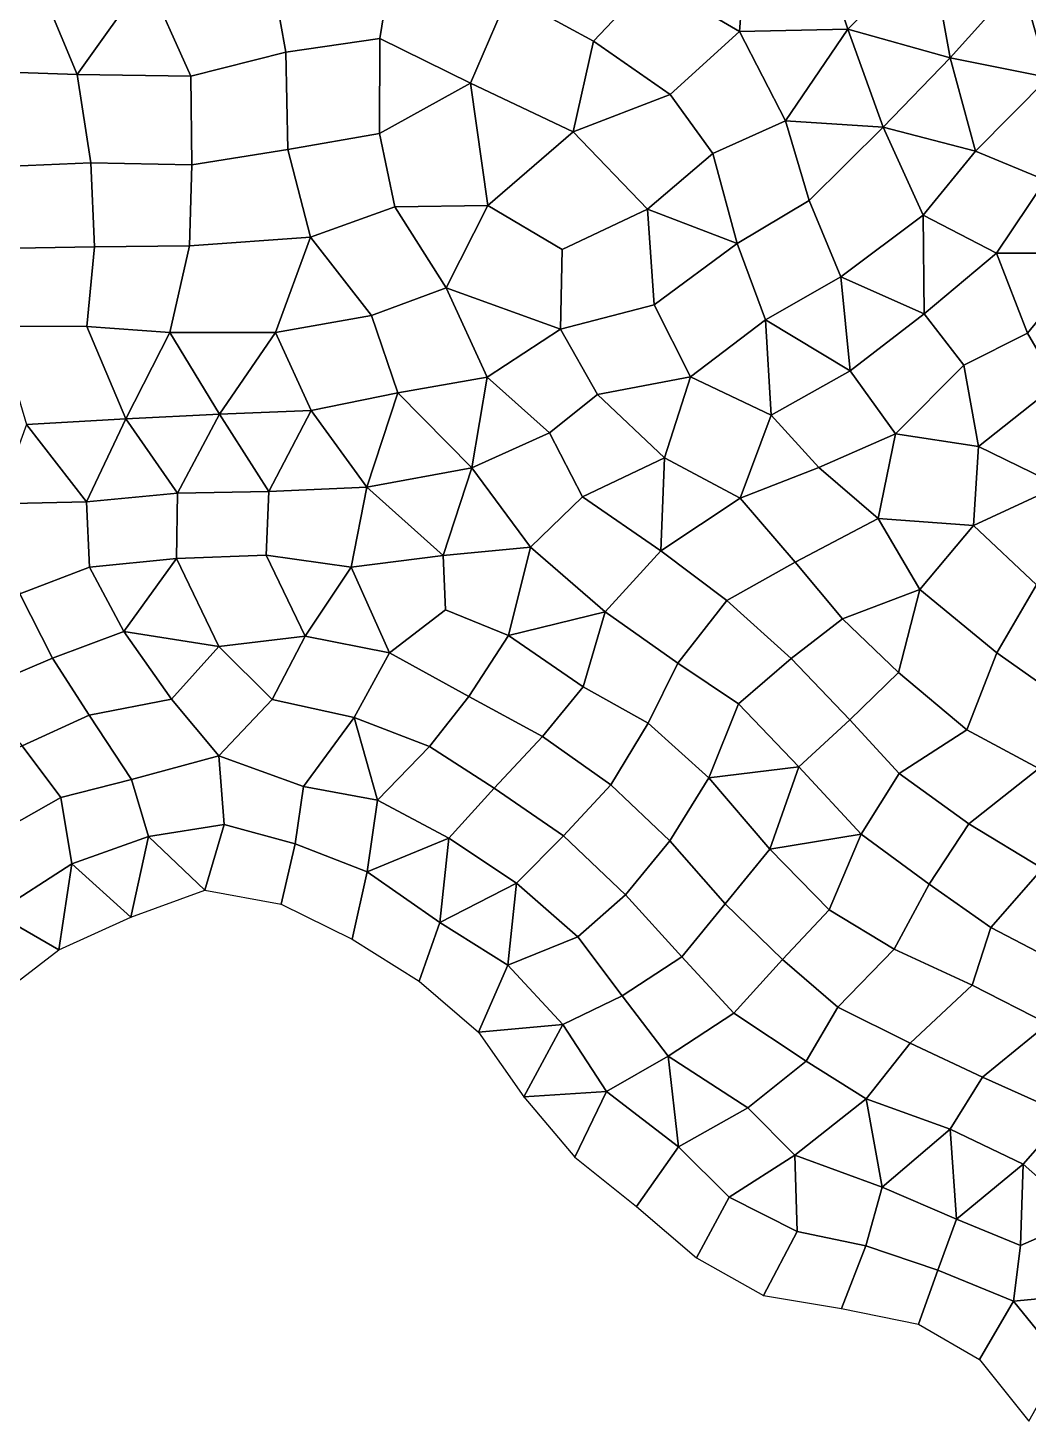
# Model space of a CAD drawing. Extents: x 727294 to 731543, y 8575035 to 8579824.
# Drawn here: x 730345.2 to 730598.2, y 8577121.4 to 8577473.7 of the extents above; entities that cross this region are included whole.
import ezdxf

# ---------------------------------------------------------------- set-up
doc = ezdxf.new("R2010")
doc.units = 0
for name, color, linetype in [('MESH_BOUND', 25, 'CONTINUOUS'), ('MESH_ELEMS', 250, 'CONTINUOUS'), ('MESH_NODES', 18, 'CONTINUOUS')]:
    doc.layers.add(name, color=color, linetype=linetype)

msp = doc.modelspace()

# ---------------------------------------------------------------- linework, layer by layer
at = {"layer": 'MESH_BOUND', "color": 25}
for points in [[(730371.19, 8577248.86, 38.16), (730389.9, 8577255.7, 38.1)], [(730389.9, 8577255.7, 38.1), (730409.28, 8577252.13, 38.16)], [(730409.28, 8577252.13, 38.16), (730427.23, 8577243.32, 38.14)], [(730352.99, 8577240.57, 38.06), (730371.19, 8577248.86, 38.16)], [(730427.23, 8577243.32, 38.14), (730444.15, 8577232.67, 37.95)], [(730337.47, 8577228.72, 38.17), (730352.99, 8577240.57, 38.06)], [(730444.15, 8577232.67, 37.95), (730459.18, 8577219.78, 38.17)], [(730459.18, 8577219.78, 38.17), (730470.62, 8577203.38, 38.17)], [(730470.62, 8577203.38, 38.17), (730483.5, 8577188.14, 38.17)], [(730483.5, 8577188.14, 38.17), (730499.14, 8577175.71, 38.17)], [(730499.14, 8577175.71, 38.17), (730514.31, 8577162.69, 38.17)], [(730514.31, 8577162.69, 38.17), (730531.24, 8577153.18, 38.17)], [(730531.24, 8577153.18, 38.17), (730550.97, 8577149.85, 38.17)], [(730550.97, 8577149.85, 38.17), (730570.41, 8577145.92, 38.17)], [(730570.41, 8577145.92, 38.17), (730585.81, 8577136.99, 38.17)], [(730585.81, 8577136.99, 38.17), (730598.34, 8577121.41, 38.17)]]:
    msp.add_polyline3d(points, dxfattribs=at)
at = {"layer": 'MESH_ELEMS', "color": 179}
for points in [[(730489.57, 8577501.02, 31.68), (730466.71, 8577482.09, 31.75), (730488.22, 8577470.33, 31.91), (730502.88, 8577485.86, 31.99)], [(730502.88, 8577485.86, 31.99), (730525.18, 8577472.78, 32.06), (730527.25, 8577500.7, 31.4), (730502.88, 8577485.86, 31.99)], [(730525.18, 8577472.78, 32.06), (730552.58, 8577473.42, 32.07), (730546.38, 8577492.24, 32), (730527.25, 8577500.7, 31.4)], [(730406.14, 8577491.46, 31.47), (730410.39, 8577467.59, 31.65), (730434.19, 8577471.08, 31.65), (730438.25, 8577496.11, 31.58)], [(730434.19, 8577471.08, 31.65), (730457.15, 8577459.77, 31.57), (730466.71, 8577482.09, 31.75), (730438.25, 8577496.11, 31.58)], [(730573.31, 8577494.51, 32.15), (730546.38, 8577492.24, 32), (730552.58, 8577473.42, 32.07), (730573.31, 8577494.51, 32.15)], [(730578.46, 8577466.14, 31.85), (730573.31, 8577494.51, 32.15), (730552.58, 8577473.42, 32.07), (730578.46, 8577466.14, 31.85)], [(730578.46, 8577466.14, 31.85), (730596.18, 8577485.97, 32.18), (730573.31, 8577494.51, 32.15), (730578.46, 8577466.14, 31.85)], [(730345.51, 8577491.12, 31.85), (730318.18, 8577491.05, 32.15), (730330.36, 8577462.87, 32.04), (730357.69, 8577461.91, 31.47)], [(730345.51, 8577491.12, 31.85), (730357.69, 8577461.91, 31.47), (730375.19, 8577486.59, 31.43), (730345.51, 8577491.12, 31.85)], [(730386.44, 8577461.51, 31.48), (730410.39, 8577467.59, 31.65), (730406.14, 8577491.46, 31.47), (730375.19, 8577486.59, 31.43)], [(730386.44, 8577461.51, 31.48), (730375.19, 8577486.59, 31.43), (730357.69, 8577461.91, 31.47), (730386.44, 8577461.51, 31.48)], [(730507.62, 8577456.9, 32.02), (730525.18, 8577472.78, 32.06), (730502.88, 8577485.86, 31.99), (730488.22, 8577470.33, 31.91)], [(730596.18, 8577485.97, 32.18), (730578.46, 8577466.14, 31.85), (730603.31, 8577461.17, 32.37), (730596.18, 8577485.97, 32.18)], [(730617.66, 8577480.92, 32.22), (730596.18, 8577485.97, 32.18), (730603.31, 8577461.17, 32.37), (730617.66, 8577480.92, 32.22)], [(730457.15, 8577459.77, 31.57), (730483.08, 8577447.47, 31.63), (730488.22, 8577470.33, 31.91), (730466.71, 8577482.09, 31.75)], [(730434.14, 8577447, 31.65), (730434.19, 8577471.08, 31.65), (730410.39, 8577467.59, 31.65), (730410.9, 8577442.96, 31.44)], [(730434.19, 8577471.08, 31.65), (730434.14, 8577447, 31.65), (730457.15, 8577459.77, 31.57), (730434.19, 8577471.08, 31.65)], [(730525.18, 8577472.78, 32.06), (730507.62, 8577456.9, 32.02), (730518.43, 8577442, 32.05), (730536.81, 8577450.2, 31.87)], [(730552.58, 8577473.42, 32.07), (730525.18, 8577472.78, 32.06), (730536.81, 8577450.2, 31.87), (730552.58, 8577473.42, 32.07)], [(730536.81, 8577450.2, 31.87), (730561.46, 8577448.6, 31.7), (730552.58, 8577473.42, 32.07), (730536.81, 8577450.2, 31.87)], [(730552.58, 8577473.42, 32.07), (730561.46, 8577448.6, 31.7), (730578.46, 8577466.14, 31.85), (730552.58, 8577473.42, 32.07)], [(730410.9, 8577442.96, 31.44), (730410.39, 8577467.59, 31.65), (730386.44, 8577461.51, 31.48), (730386.63, 8577439.12, 31.57)], [(730488.22, 8577470.33, 31.91), (730483.08, 8577447.47, 31.63), (730507.62, 8577456.9, 32.02), (730488.22, 8577470.33, 31.91)], [(730561.46, 8577448.6, 31.7), (730584.88, 8577442.52, 31.58), (730578.46, 8577466.14, 31.85), (730561.46, 8577448.6, 31.7)], [(730603.31, 8577461.17, 32.37), (730578.46, 8577466.14, 31.85), (730584.88, 8577442.52, 31.58), (730603.31, 8577461.17, 32.37)], [(730357.69, 8577461.91, 31.47), (730330.36, 8577462.87, 32.04), (730337.27, 8577438.63, 31.73), (730361.15, 8577439.59, 31.66)], [(730361.15, 8577439.59, 31.66), (730386.63, 8577439.12, 31.57), (730386.44, 8577461.51, 31.48), (730357.69, 8577461.91, 31.47)], [(730602.5, 8577435.25, 32.44), (730603.31, 8577461.17, 32.37), (730584.88, 8577442.52, 31.58), (730602.5, 8577435.25, 32.44)], [(730461.55, 8577428.84, 31.65), (730457.15, 8577459.77, 31.57), (730434.14, 8577447, 31.65), (730438, 8577428.46, 31.48)], [(730461.55, 8577428.84, 31.65), (730483.08, 8577447.47, 31.63), (730457.15, 8577459.77, 31.57), (730461.55, 8577428.84, 31.65)], [(730501.88, 8577427.88, 32.03), (730518.43, 8577442, 32.05), (730507.62, 8577456.9, 32.02), (730483.08, 8577447.47, 31.63)], [(730518.43, 8577442, 32.05), (730524.56, 8577419.23, 32.2), (730542.81, 8577430.05, 32.26), (730536.81, 8577450.2, 31.87)], [(730542.81, 8577430.05, 32.26), (730561.46, 8577448.6, 31.7), (730536.81, 8577450.2, 31.87), (730542.81, 8577430.05, 32.26)], [(730438, 8577428.46, 31.48), (730434.14, 8577447, 31.65), (730410.9, 8577442.96, 31.44), (730416.63, 8577420.83, 31.92)], [(730483.08, 8577447.47, 31.63), (730461.55, 8577428.84, 31.65), (730480.3, 8577417.7, 31.95), (730501.88, 8577427.88, 32.03)], [(730571.57, 8577426.34, 32.25), (730561.46, 8577448.6, 31.7), (730542.81, 8577430.05, 32.26), (730550.76, 8577410.81, 32.37)], [(730561.46, 8577448.6, 31.7), (730571.57, 8577426.34, 32.25), (730584.88, 8577442.52, 31.58), (730561.46, 8577448.6, 31.7)], [(730416.63, 8577420.83, 31.92), (730410.9, 8577442.96, 31.44), (730386.63, 8577439.12, 31.57), (730386.1, 8577418.65, 31.86)], [(730590.19, 8577416.72, 32.55), (730602.5, 8577435.25, 32.44), (730584.88, 8577442.52, 31.58), (730571.57, 8577426.34, 32.25)], [(730361.15, 8577439.59, 31.66), (730337.27, 8577438.63, 31.73), (730337.05, 8577417.95, 31.77), (730362.02, 8577418.36, 31.91)], [(730362.02, 8577418.36, 31.91), (730386.1, 8577418.65, 31.86), (730386.63, 8577439.12, 31.57), (730361.15, 8577439.59, 31.66)], [(730501.88, 8577427.88, 32.03), (730524.56, 8577419.23, 32.2), (730518.43, 8577442, 32.05), (730501.88, 8577427.88, 32.03)], [(730602.5, 8577435.25, 32.44), (730590.19, 8577416.72, 32.55), (730614.62, 8577416.73, 32.35), (730602.5, 8577435.25, 32.44)], [(730432.06, 8577400.97, 32.13), (730450.95, 8577408.03, 31.93), (730438, 8577428.46, 31.48), (730416.63, 8577420.83, 31.92)], [(730450.95, 8577408.03, 31.93), (730461.55, 8577428.84, 31.65), (730438, 8577428.46, 31.48), (730450.95, 8577408.03, 31.93)], [(730450.95, 8577408.03, 31.93), (730479.91, 8577397.51, 32.03), (730480.3, 8577417.7, 31.95), (730461.55, 8577428.84, 31.65)], [(730550.76, 8577410.81, 32.37), (730542.81, 8577430.05, 32.26), (730524.56, 8577419.23, 32.2), (730531.76, 8577399.92, 32.27)], [(730480.3, 8577417.7, 31.95), (730479.91, 8577397.51, 32.03), (730503.59, 8577403.69, 32.24), (730501.88, 8577427.88, 32.03)], [(730524.56, 8577419.23, 32.2), (730501.88, 8577427.88, 32.03), (730503.59, 8577403.69, 32.24), (730524.56, 8577419.23, 32.2)], [(730571.88, 8577401.4, 32.54), (730571.57, 8577426.34, 32.25), (730550.76, 8577410.81, 32.37), (730571.88, 8577401.4, 32.54)], [(730571.57, 8577426.34, 32.25), (730571.88, 8577401.4, 32.54), (730590.19, 8577416.72, 32.55), (730571.57, 8577426.34, 32.25)], [(730360.09, 8577398.25, 32.11), (730362.02, 8577418.36, 31.91), (730337.05, 8577417.95, 31.77), (730337.38, 8577398.27, 31.78)], [(730381.12, 8577396.73, 32.25), (730386.1, 8577418.65, 31.86), (730362.02, 8577418.36, 31.91), (730360.09, 8577398.25, 32.11)], [(730407.83, 8577396.66, 32.37), (730416.63, 8577420.83, 31.92), (730386.1, 8577418.65, 31.86), (730381.12, 8577396.73, 32.25)], [(730416.63, 8577420.83, 31.92), (730407.83, 8577396.66, 32.37), (730432.06, 8577400.97, 32.13), (730416.63, 8577420.83, 31.92)], [(730531.76, 8577399.92, 32.27), (730524.56, 8577419.23, 32.2), (730503.59, 8577403.69, 32.24), (730512.8, 8577385.51, 31.65)], [(730590.19, 8577416.72, 32.55), (730571.88, 8577401.4, 32.54), (730581.9, 8577388.45, 32.39), (730597.96, 8577396.55, 32.57)], [(730590.19, 8577416.72, 32.55), (730597.96, 8577396.55, 32.57), (730614.62, 8577416.73, 32.35), (730590.19, 8577416.72, 32.55)], [(730623.13, 8577394.65, 32.14), (730614.62, 8577416.73, 32.35), (730597.96, 8577396.55, 32.57), (730605.52, 8577383.59, 32.28)], [(730531.76, 8577399.92, 32.27), (730553.16, 8577387.04, 32.49), (730550.76, 8577410.81, 32.37), (730531.76, 8577399.92, 32.27)], [(730571.88, 8577401.4, 32.54), (730550.76, 8577410.81, 32.37), (730553.16, 8577387.04, 32.49), (730571.88, 8577401.4, 32.54)], [(730438.71, 8577381.42, 32.27), (730461.34, 8577385.43, 31.96), (730450.95, 8577408.03, 31.93), (730432.06, 8577400.97, 32.13)], [(730461.34, 8577385.43, 31.96), (730479.91, 8577397.51, 32.03), (730450.95, 8577408.03, 31.93), (730461.34, 8577385.43, 31.96)], [(730489.23, 8577380.98, 31.79), (730512.8, 8577385.51, 31.65), (730503.59, 8577403.69, 32.24), (730479.91, 8577397.51, 32.03)], [(730432.06, 8577400.97, 32.13), (730407.83, 8577396.66, 32.37), (730416.86, 8577376.98, 32.48), (730438.71, 8577381.42, 32.27)], [(730564.62, 8577371.04, 32.47), (730581.9, 8577388.45, 32.39), (730571.88, 8577401.4, 32.54), (730553.16, 8577387.04, 32.49)], [(730360.09, 8577398.25, 32.11), (730337.38, 8577398.27, 31.78), (730344.86, 8577373.4, 32.57), (730369.92, 8577374.84, 32.64)], [(730360.09, 8577398.25, 32.11), (730369.92, 8577374.84, 32.64), (730381.12, 8577396.73, 32.25), (730360.09, 8577398.25, 32.11)], [(730393.63, 8577376.03, 32.58), (730381.12, 8577396.73, 32.25), (730369.92, 8577374.84, 32.64), (730393.63, 8577376.03, 32.58)], [(730393.63, 8577376.03, 32.58), (730407.83, 8577396.66, 32.37), (730381.12, 8577396.73, 32.25), (730393.63, 8577376.03, 32.58)], [(730393.63, 8577376.03, 32.58), (730416.86, 8577376.98, 32.48), (730407.83, 8577396.66, 32.37), (730393.63, 8577376.03, 32.58)], [(730477.14, 8577371.34, 32.07), (730489.23, 8577380.98, 31.79), (730479.91, 8577397.51, 32.03), (730461.34, 8577385.43, 31.96)], [(730531.76, 8577399.92, 32.27), (730512.8, 8577385.51, 31.65), (730533.15, 8577375.8, 32.23), (730531.76, 8577399.92, 32.27)], [(730533.15, 8577375.8, 32.23), (730553.16, 8577387.04, 32.49), (730531.76, 8577399.92, 32.27), (730533.15, 8577375.8, 32.23)], [(730605.52, 8577383.59, 32.28), (730597.96, 8577396.55, 32.57), (730581.9, 8577388.45, 32.39), (730585.62, 8577367.86, 32.17)], [(730553.16, 8577387.04, 32.49), (730533.15, 8577375.8, 32.23), (730545.21, 8577362.58, 32.4), (730564.62, 8577371.04, 32.47)], [(730585.62, 8577367.86, 32.17), (730581.9, 8577388.45, 32.39), (730564.62, 8577371.04, 32.47), (730585.62, 8577367.86, 32.17)], [(730457.44, 8577362.48, 32.73), (730461.34, 8577385.43, 31.96), (730438.71, 8577381.42, 32.27), (730457.44, 8577362.48, 32.73)], [(730457.44, 8577362.48, 32.73), (730477.14, 8577371.34, 32.07), (730461.34, 8577385.43, 31.96), (730457.44, 8577362.48, 32.73)], [(730512.8, 8577385.51, 31.65), (730489.23, 8577380.98, 31.79), (730506.15, 8577364.99, 32.25), (730512.8, 8577385.51, 31.65)], [(730506.15, 8577364.99, 32.25), (730525.34, 8577354.8, 31.84), (730533.15, 8577375.8, 32.23), (730512.8, 8577385.51, 31.65)], [(730605.98, 8577357.96, 32.25), (730605.52, 8577383.59, 32.28), (730585.62, 8577367.86, 32.17), (730605.98, 8577357.96, 32.25)], [(730416.86, 8577376.98, 32.48), (730430.89, 8577357.58, 33.22), (730438.71, 8577381.42, 32.27), (730416.86, 8577376.98, 32.48)], [(730438.71, 8577381.42, 32.27), (730430.89, 8577357.58, 33.22), (730457.44, 8577362.48, 32.73), (730438.71, 8577381.42, 32.27)], [(730485.45, 8577355.16, 32.4), (730506.15, 8577364.99, 32.25), (730489.23, 8577380.98, 31.79), (730477.14, 8577371.34, 32.07)], [(730369.92, 8577374.84, 32.64), (730382.99, 8577356.04, 33.13), (730393.63, 8577376.03, 32.58), (730369.92, 8577374.84, 32.64)], [(730393.63, 8577376.03, 32.58), (730382.99, 8577356.04, 33.13), (730406.11, 8577356.47, 33.91), (730393.63, 8577376.03, 32.58)], [(730416.86, 8577376.98, 32.48), (730393.63, 8577376.03, 32.58), (730406.11, 8577356.47, 33.91), (730416.86, 8577376.98, 32.48)], [(730406.11, 8577356.47, 33.91), (730430.89, 8577357.58, 33.22), (730416.86, 8577376.98, 32.48), (730406.11, 8577356.47, 33.91)], [(730533.15, 8577375.8, 32.23), (730525.34, 8577354.8, 31.84), (730545.21, 8577362.58, 32.4), (730533.15, 8577375.8, 32.23)], [(730344.86, 8577373.4, 32.57), (730337.51, 8577353.36, 33.13), (730360.05, 8577353.87, 33.3), (730344.86, 8577373.4, 32.57)], [(730369.92, 8577374.84, 32.64), (730344.86, 8577373.4, 32.57), (730360.05, 8577353.87, 33.3), (730369.92, 8577374.84, 32.64)], [(730360.05, 8577353.87, 33.3), (730382.99, 8577356.04, 33.13), (730369.92, 8577374.84, 32.64), (730360.05, 8577353.87, 33.3)], [(730457.44, 8577362.48, 32.73), (730472.3, 8577342.41, 32.71), (730485.45, 8577355.16, 32.4), (730477.14, 8577371.34, 32.07)], [(730545.21, 8577362.58, 32.4), (730560.21, 8577349.64, 32.23), (730564.62, 8577371.04, 32.47), (730545.21, 8577362.58, 32.4)], [(730584.32, 8577347.92, 32.05), (730585.62, 8577367.86, 32.17), (730564.62, 8577371.04, 32.47), (730560.21, 8577349.64, 32.23)], [(730506.15, 8577364.99, 32.25), (730485.45, 8577355.16, 32.4), (730505.22, 8577341.48, 32.32), (730506.15, 8577364.99, 32.25)], [(730505.22, 8577341.48, 32.32), (730525.34, 8577354.8, 31.84), (730506.15, 8577364.99, 32.25), (730505.22, 8577341.48, 32.32)], [(730585.62, 8577367.86, 32.17), (730584.32, 8577347.92, 32.05), (730605.98, 8577357.96, 32.25), (730585.62, 8577367.86, 32.17)], [(730457.44, 8577362.48, 32.73), (730430.89, 8577357.58, 33.22), (730450.22, 8577340.31, 33.11), (730457.44, 8577362.48, 32.73)], [(730472.3, 8577342.41, 32.71), (730457.44, 8577362.48, 32.73), (730450.22, 8577340.31, 33.11), (730472.3, 8577342.41, 32.71)], [(730539.27, 8577338.63, 32.04), (730560.21, 8577349.64, 32.23), (730545.21, 8577362.58, 32.4), (730525.34, 8577354.8, 31.84)], [(730584.32, 8577347.92, 32.05), (730600.26, 8577332.91, 32.22), (730612.68, 8577346.29, 32.25), (730605.98, 8577357.96, 32.25)], [(730360.05, 8577353.87, 33.3), (730360.79, 8577337.36, 33.81), (730382.81, 8577339.58, 33.51), (730382.99, 8577356.04, 33.13)], [(730405.48, 8577340.39, 34.76), (730406.11, 8577356.47, 33.91), (730382.99, 8577356.04, 33.13), (730382.81, 8577339.58, 33.51)], [(730426.93, 8577337.34, 33.42), (730430.89, 8577357.58, 33.22), (730406.11, 8577356.47, 33.91), (730405.48, 8577340.39, 34.76)], [(730430.89, 8577357.58, 33.22), (730426.93, 8577337.34, 33.42), (730450.22, 8577340.31, 33.11), (730430.89, 8577357.58, 33.22)], [(730491.22, 8577326.05, 32.85), (730505.22, 8577341.48, 32.32), (730485.45, 8577355.16, 32.4), (730472.3, 8577342.41, 32.71)], [(730521.91, 8577328.91, 32.07), (730539.27, 8577338.63, 32.04), (730525.34, 8577354.8, 31.84), (730505.22, 8577341.48, 32.32)], [(730337.51, 8577353.36, 33.13), (730343.12, 8577330.58, 34.03), (730360.79, 8577337.36, 33.81), (730360.05, 8577353.87, 33.3)], [(730560.21, 8577349.64, 32.23), (730539.27, 8577338.63, 32.04), (730551.21, 8577324.31, 31.84), (730570.78, 8577331.72, 32.05)], [(730570.78, 8577331.72, 32.05), (730584.32, 8577347.92, 32.05), (730560.21, 8577349.64, 32.23), (730570.78, 8577331.72, 32.05)], [(730600.26, 8577332.91, 32.22), (730584.32, 8577347.92, 32.05), (730570.78, 8577331.72, 32.05), (730590.21, 8577315.73, 32.2)], [(730405.48, 8577340.39, 34.76), (730382.81, 8577339.58, 33.51), (730393.48, 8577317.3, 34.77), (730415.3, 8577319.9, 34.34)], [(730415.3, 8577319.9, 34.34), (730426.93, 8577337.34, 33.42), (730405.48, 8577340.39, 34.76), (730415.3, 8577319.9, 34.34)], [(730450.8, 8577326.56, 33.32), (730450.22, 8577340.31, 33.11), (730426.93, 8577337.34, 33.42), (730436.63, 8577315.71, 33.49)], [(730472.3, 8577342.41, 32.71), (730450.22, 8577340.31, 33.11), (730450.8, 8577326.56, 33.32), (730466.72, 8577320.07, 33.1)], [(730466.72, 8577320.07, 33.1), (730491.22, 8577326.05, 32.85), (730472.3, 8577342.41, 32.71), (730466.72, 8577320.07, 33.1)], [(730505.22, 8577341.48, 32.32), (730491.22, 8577326.05, 32.85), (730509.58, 8577313.05, 32.58), (730521.91, 8577328.91, 32.07)], [(730351.44, 8577314.37, 34.55), (730369.49, 8577321.08, 34.35), (730360.79, 8577337.36, 33.81), (730343.12, 8577330.58, 34.03)], [(730369.49, 8577321.08, 34.35), (730382.81, 8577339.58, 33.51), (730360.79, 8577337.36, 33.81), (730369.49, 8577321.08, 34.35)], [(730382.81, 8577339.58, 33.51), (730369.49, 8577321.08, 34.35), (730393.48, 8577317.3, 34.77), (730382.81, 8577339.58, 33.51)], [(730436.63, 8577315.71, 33.49), (730426.93, 8577337.34, 33.42), (730415.3, 8577319.9, 34.34), (730436.63, 8577315.71, 33.49)], [(730539.27, 8577338.63, 32.04), (730521.91, 8577328.91, 32.07), (730538.21, 8577314.24, 31.89), (730551.21, 8577324.31, 31.84)], [(730343.12, 8577330.58, 34.03), (730322.27, 8577318.83, 34.35), (730331.79, 8577306.02, 34.56), (730351.44, 8577314.37, 34.55)], [(730570.78, 8577331.72, 32.05), (730551.21, 8577324.31, 31.84), (730565.33, 8577310.68, 32.25), (730570.78, 8577331.72, 32.05)], [(730565.33, 8577310.68, 32.25), (730582.61, 8577296.18, 32.32), (730590.21, 8577315.73, 32.2), (730570.78, 8577331.72, 32.05)], [(730590.21, 8577315.73, 32.2), (730605.42, 8577305.01, 32.23), (730616.5, 8577319.08, 32.22), (730600.26, 8577332.91, 32.22)], [(730450.8, 8577326.56, 33.32), (730436.63, 8577315.71, 33.49), (730456.69, 8577304.62, 33.47), (730466.72, 8577320.07, 33.1)], [(730485.63, 8577307.06, 33.04), (730491.22, 8577326.05, 32.85), (730466.72, 8577320.07, 33.1), (730485.63, 8577307.06, 33.04)], [(730485.63, 8577307.06, 33.04), (730502.07, 8577297.87, 33), (730509.58, 8577313.05, 32.58), (730491.22, 8577326.05, 32.85)], [(730521.91, 8577328.91, 32.07), (730509.58, 8577313.05, 32.58), (730524.86, 8577302.79, 32.47), (730538.21, 8577314.24, 31.89)], [(730551.21, 8577324.31, 31.84), (730538.21, 8577314.24, 31.89), (730553.09, 8577298.73, 32.4), (730565.33, 8577310.68, 32.25)], [(730369.49, 8577321.08, 34.35), (730351.44, 8577314.37, 34.55), (730360.66, 8577299.9, 35.36), (730381.54, 8577303.97, 34.9)], [(730381.54, 8577303.97, 34.9), (730393.48, 8577317.3, 34.77), (730369.49, 8577321.08, 34.35), (730381.54, 8577303.97, 34.9)], [(730393.48, 8577317.3, 34.77), (730407, 8577303.88, 34.49), (730415.3, 8577319.9, 34.34), (730393.48, 8577317.3, 34.77)], [(730427.69, 8577299.36, 33.98), (730436.63, 8577315.71, 33.49), (730415.3, 8577319.9, 34.34), (730407, 8577303.88, 34.49)], [(730475.3, 8577294.54, 33.11), (730485.63, 8577307.06, 33.04), (730466.72, 8577320.07, 33.1), (730456.69, 8577304.62, 33.47)], [(730381.54, 8577303.97, 34.9), (730393.44, 8577289.63, 35.07), (730407, 8577303.88, 34.49), (730393.48, 8577317.3, 34.77)], [(730446.72, 8577292.02, 33.49), (730456.69, 8577304.62, 33.47), (730436.63, 8577315.71, 33.49), (730427.69, 8577299.36, 33.98)], [(730605.42, 8577305.01, 32.23), (730590.21, 8577315.73, 32.2), (730582.61, 8577296.18, 32.32), (730600.89, 8577286.42, 32.29)], [(730351.44, 8577314.37, 34.55), (730331.79, 8577306.02, 34.56), (730343.73, 8577292.21, 35.27), (730360.66, 8577299.9, 35.36)], [(730524.86, 8577302.79, 32.47), (730509.58, 8577313.05, 32.58), (730502.07, 8577297.87, 33), (730517.44, 8577284.06, 32.89)], [(730553.09, 8577298.73, 32.4), (730538.21, 8577314.24, 31.89), (730524.86, 8577302.79, 32.47), (730540.2, 8577286.86, 32.79)], [(730565.56, 8577285.18, 32.43), (730582.61, 8577296.18, 32.32), (730565.33, 8577310.68, 32.25), (730553.09, 8577298.73, 32.4)], [(730492.64, 8577282.34, 33.01), (730502.07, 8577297.87, 33), (730485.63, 8577307.06, 33.04), (730475.3, 8577294.54, 33.11)], [(730371.42, 8577283.69, 35.33), (730393.44, 8577289.63, 35.07), (730381.54, 8577303.97, 34.9), (730360.66, 8577299.9, 35.36)], [(730414.86, 8577281.9, 36.25), (730427.69, 8577299.36, 33.98), (730407, 8577303.88, 34.49), (730393.44, 8577289.63, 35.07)], [(730456.69, 8577304.62, 33.47), (730446.72, 8577292.02, 33.49), (730463.14, 8577281.47, 33.28), (730475.3, 8577294.54, 33.11)], [(730524.86, 8577302.79, 32.47), (730517.44, 8577284.06, 32.89), (730540.2, 8577286.86, 32.79), (730524.86, 8577302.79, 32.47)], [(730360.66, 8577299.9, 35.36), (730343.73, 8577292.21, 35.27), (730353.54, 8577279.08, 35.94), (730371.42, 8577283.69, 35.33)], [(730414.86, 8577281.9, 36.25), (730433.6, 8577278.4, 36.3), (730427.69, 8577299.36, 33.98), (730414.86, 8577281.9, 36.25)], [(730433.6, 8577278.4, 36.3), (730446.72, 8577292.02, 33.49), (730427.69, 8577299.36, 33.98), (730433.6, 8577278.4, 36.3)], [(730492.64, 8577282.34, 33.01), (730507.51, 8577268.14, 32.92), (730517.44, 8577284.06, 32.89), (730502.07, 8577297.87, 33)], [(730540.2, 8577286.86, 32.79), (730555.91, 8577269.86, 32.7), (730565.56, 8577285.18, 32.43), (730553.09, 8577298.73, 32.4)], [(730480.64, 8577269.45, 33.48), (730492.64, 8577282.34, 33.01), (730475.3, 8577294.54, 33.11), (730463.14, 8577281.47, 33.28)], [(730582.61, 8577296.18, 32.32), (730565.56, 8577285.18, 32.43), (730583.19, 8577272.45, 32.46), (730600.89, 8577286.42, 32.29)], [(730343.73, 8577292.21, 35.27), (730325.31, 8577283.64, 34.89), (730333.51, 8577267.78, 35.6), (730353.54, 8577279.08, 35.94)], [(730451.61, 8577268.86, 36.33), (730463.14, 8577281.47, 33.28), (730446.72, 8577292.02, 33.49), (730433.6, 8577278.4, 36.3)], [(730394.79, 8577272.27, 36.45), (730393.44, 8577289.63, 35.07), (730371.42, 8577283.69, 35.33), (730375.65, 8577269.25, 36.6)], [(730414.86, 8577281.9, 36.25), (730393.44, 8577289.63, 35.07), (730394.79, 8577272.27, 36.45), (730412.78, 8577267.41, 36.28)], [(730532.79, 8577266.01, 33.01), (730517.44, 8577284.06, 32.89), (730507.51, 8577268.14, 32.92), (730521.51, 8577252.19, 33.1)], [(730532.79, 8577266.01, 33.01), (730540.2, 8577286.86, 32.79), (730517.44, 8577284.06, 32.89), (730532.79, 8577266.01, 33.01)], [(730555.91, 8577269.86, 32.7), (730540.2, 8577286.86, 32.79), (730532.79, 8577266.01, 33.01), (730555.91, 8577269.86, 32.7)], [(730565.56, 8577285.18, 32.43), (730555.91, 8577269.86, 32.7), (730573.12, 8577257.22, 32.68), (730583.19, 8577272.45, 32.46)], [(730601.78, 8577261.16, 32.42), (730620.19, 8577271.94, 32.38), (730600.89, 8577286.42, 32.29), (730583.19, 8577272.45, 32.46)], [(730375.65, 8577269.25, 36.6), (730371.42, 8577283.69, 35.33), (730353.54, 8577279.08, 35.94), (730356.31, 8577262.35, 36.5)], [(730433.6, 8577278.4, 36.3), (730414.86, 8577281.9, 36.25), (730412.78, 8577267.41, 36.28), (730431, 8577260.28, 36.33)], [(730463.14, 8577281.47, 33.28), (730451.61, 8577268.86, 36.33), (730468.75, 8577257.41, 36.24), (730480.64, 8577269.45, 33.48)], [(730480.64, 8577269.45, 33.48), (730496.33, 8577254.5, 35.03), (730507.51, 8577268.14, 32.92), (730492.64, 8577282.34, 33.01)], [(730333.51, 8577267.78, 35.6), (730336.94, 8577249.9, 36.17), (730356.31, 8577262.35, 36.5), (730353.54, 8577279.08, 35.94)], [(730451.61, 8577268.86, 36.33), (730433.6, 8577278.4, 36.3), (730431, 8577260.28, 36.33), (730451.61, 8577268.86, 36.33)], [(730375.65, 8577269.25, 36.6), (730389.9, 8577255.7, 38.1), (730394.79, 8577272.27, 36.45), (730375.65, 8577269.25, 36.6)], [(730409.28, 8577252.13, 38.16), (730412.78, 8577267.41, 36.28), (730394.79, 8577272.27, 36.45), (730389.9, 8577255.7, 38.1)], [(730547.86, 8577250.71, 32.99), (730555.91, 8577269.86, 32.7), (730532.79, 8577266.01, 33.01), (730547.86, 8577250.71, 32.99)], [(730573.12, 8577257.22, 32.68), (730555.91, 8577269.86, 32.7), (730547.86, 8577250.71, 32.99), (730564.27, 8577240.77, 33.02)], [(730588.74, 8577246.27, 32.64), (730601.78, 8577261.16, 32.42), (730583.19, 8577272.45, 32.46), (730573.12, 8577257.22, 32.68)], [(730356.31, 8577262.35, 36.5), (730371.19, 8577248.86, 38.16), (730375.65, 8577269.25, 36.6), (730356.31, 8577262.35, 36.5)], [(730371.19, 8577248.86, 38.16), (730389.9, 8577255.7, 38.1), (730375.65, 8577269.25, 36.6), (730371.19, 8577248.86, 38.16)], [(730431, 8577260.28, 36.33), (730412.78, 8577267.41, 36.28), (730409.28, 8577252.13, 38.16), (730427.23, 8577243.32, 38.14)], [(730431, 8577260.28, 36.33), (730449.38, 8577247.51, 36.37), (730451.61, 8577268.86, 36.33), (730431, 8577260.28, 36.33)], [(730449.38, 8577247.51, 36.37), (730468.75, 8577257.41, 36.24), (730451.61, 8577268.86, 36.33), (730449.38, 8577247.51, 36.37)], [(730480.64, 8577269.45, 33.48), (730468.75, 8577257.41, 36.24), (730484.3, 8577243.88, 35.93), (730496.33, 8577254.5, 35.03)], [(730496.33, 8577254.5, 35.03), (730510.53, 8577238.85, 35.43), (730521.51, 8577252.19, 33.1), (730507.51, 8577268.14, 32.92)], [(730521.51, 8577252.19, 33.1), (730536.03, 8577238.17, 34.09), (730547.86, 8577250.71, 32.99), (730532.79, 8577266.01, 33.01)], [(730356.31, 8577262.35, 36.5), (730336.94, 8577249.9, 36.17), (730352.99, 8577240.57, 38.06), (730356.31, 8577262.35, 36.5)], [(730352.99, 8577240.57, 38.06), (730371.19, 8577248.86, 38.16), (730356.31, 8577262.35, 36.5), (730352.99, 8577240.57, 38.06)], [(730449.38, 8577247.51, 36.37), (730431, 8577260.28, 36.33), (730427.23, 8577243.32, 38.14), (730444.15, 8577232.67, 37.95)], [(730608.26, 8577236.06, 32.75), (730622.77, 8577250.01, 32.66), (730601.78, 8577261.16, 32.42), (730588.74, 8577246.27, 32.64)], [(730468.75, 8577257.41, 36.24), (730449.38, 8577247.51, 36.37), (730466.54, 8577236.73, 36.18), (730468.75, 8577257.41, 36.24)], [(730468.75, 8577257.41, 36.24), (730466.54, 8577236.73, 36.18), (730484.3, 8577243.88, 35.93), (730468.75, 8577257.41, 36.24)], [(730564.27, 8577240.77, 33.02), (730584.03, 8577231.63, 33.9), (730588.74, 8577246.27, 32.64), (730573.12, 8577257.22, 32.68)], [(730495.44, 8577228.98, 35.63), (730510.53, 8577238.85, 35.43), (730496.33, 8577254.5, 35.03), (730484.3, 8577243.88, 35.93)], [(730510.53, 8577238.85, 35.43), (730523.74, 8577224.59, 35.4), (730536.03, 8577238.17, 34.09), (730521.51, 8577252.19, 33.1)], [(730337.47, 8577228.72, 38.17), (730352.99, 8577240.57, 38.06), (730336.94, 8577249.9, 36.17), (730337.47, 8577228.72, 38.17)], [(730547.86, 8577250.71, 32.99), (730536.03, 8577238.17, 34.09), (730550.04, 8577226.12, 35.43), (730564.27, 8577240.77, 33.02)], [(730466.54, 8577236.73, 36.18), (730449.38, 8577247.51, 36.37), (730444.15, 8577232.67, 37.95), (730459.18, 8577219.78, 38.17)], [(730608.26, 8577236.06, 32.75), (730588.74, 8577246.27, 32.64), (730584.03, 8577231.63, 33.9), (730603.13, 8577221.87, 35.43)], [(730484.3, 8577243.88, 35.93), (730466.54, 8577236.73, 36.18), (730480.46, 8577221.73, 35.85), (730495.44, 8577228.98, 35.63)], [(730510.53, 8577238.85, 35.43), (730495.44, 8577228.98, 35.63), (730507.12, 8577213.67, 35.38), (730523.74, 8577224.59, 35.4)], [(730541.98, 8577212.44, 35.55), (730550.04, 8577226.12, 35.43), (730536.03, 8577238.17, 34.09), (730523.74, 8577224.59, 35.4)], [(730568.31, 8577216.97, 35.58), (730584.03, 8577231.63, 33.9), (730564.27, 8577240.77, 33.02), (730550.04, 8577226.12, 35.43)], [(730480.46, 8577221.73, 35.85), (730466.54, 8577236.73, 36.18), (730459.18, 8577219.78, 38.17), (730480.46, 8577221.73, 35.85)], [(730586.64, 8577208.43, 35.57), (730603.13, 8577221.87, 35.43), (730584.03, 8577231.63, 33.9), (730568.31, 8577216.97, 35.58)], [(730495.44, 8577228.98, 35.63), (730480.46, 8577221.73, 35.85), (730491.53, 8577204.79, 37.06), (730507.12, 8577213.67, 35.38)], [(730527.23, 8577200.65, 35.52), (730541.98, 8577212.44, 35.55), (730523.74, 8577224.59, 35.4), (730507.12, 8577213.67, 35.38)], [(730557.2, 8577202.89, 35.57), (730568.31, 8577216.97, 35.58), (730550.04, 8577226.12, 35.43), (730541.98, 8577212.44, 35.55)], [(730459.18, 8577219.78, 38.17), (730470.62, 8577203.38, 38.17), (730480.46, 8577221.73, 35.85), (730459.18, 8577219.78, 38.17)], [(730470.62, 8577203.38, 38.17), (730491.53, 8577204.79, 37.06), (730480.46, 8577221.73, 35.85), (730470.62, 8577203.38, 38.17)], [(730586.64, 8577208.43, 35.57), (730607.87, 8577198.87, 35.43), (730603.13, 8577221.87, 35.43), (730586.64, 8577208.43, 35.57)], [(730578.47, 8577195.22, 35.58), (730586.64, 8577208.43, 35.57), (730568.31, 8577216.97, 35.58), (730557.2, 8577202.89, 35.57)], [(730491.53, 8577204.79, 37.06), (730509.74, 8577190.78, 37.31), (730507.12, 8577213.67, 35.38), (730491.53, 8577204.79, 37.06)], [(730509.74, 8577190.78, 37.31), (730527.23, 8577200.65, 35.52), (730507.12, 8577213.67, 35.38), (730509.74, 8577190.78, 37.31)], [(730539.14, 8577188.7, 35.55), (730557.2, 8577202.89, 35.57), (730541.98, 8577212.44, 35.55), (730527.23, 8577200.65, 35.52)], [(730596.88, 8577186.37, 35.44), (730607.87, 8577198.87, 35.43), (730586.64, 8577208.43, 35.57), (730578.47, 8577195.22, 35.58)], [(730483.5, 8577188.14, 38.17), (730491.53, 8577204.79, 37.06), (730470.62, 8577203.38, 38.17), (730483.5, 8577188.14, 38.17)], [(730483.5, 8577188.14, 38.17), (730499.14, 8577175.71, 38.17), (730509.74, 8577190.78, 37.31), (730491.53, 8577204.79, 37.06)], [(730557.2, 8577202.89, 35.57), (730539.14, 8577188.7, 35.55), (730561.26, 8577180.57, 35.6), (730557.2, 8577202.89, 35.57)], [(730578.47, 8577195.22, 35.58), (730557.2, 8577202.89, 35.57), (730561.26, 8577180.57, 35.6), (730578.47, 8577195.22, 35.58)], [(730522.53, 8577178.04, 37.92), (730539.14, 8577188.7, 35.55), (730527.23, 8577200.65, 35.52), (730509.74, 8577190.78, 37.31)], [(730612.23, 8577172.84, 35.43), (730624.81, 8577187.35, 34.58), (730607.87, 8577198.87, 35.43), (730596.88, 8577186.37, 35.44)], [(730561.26, 8577180.57, 35.6), (730580.01, 8577172.49, 35.47), (730578.47, 8577195.22, 35.58), (730561.26, 8577180.57, 35.6)], [(730580.01, 8577172.49, 35.47), (730596.88, 8577186.37, 35.44), (730578.47, 8577195.22, 35.58), (730580.01, 8577172.49, 35.47)], [(730499.14, 8577175.71, 38.17), (730514.31, 8577162.69, 38.17), (730522.53, 8577178.04, 37.92), (730509.74, 8577190.78, 37.31)], [(730539.14, 8577188.7, 35.55), (730522.53, 8577178.04, 37.92), (730539.74, 8577169.4, 37.24), (730539.14, 8577188.7, 35.55)], [(730561.26, 8577180.57, 35.6), (730539.14, 8577188.7, 35.55), (730539.74, 8577169.4, 37.24), (730557.1, 8577165.76, 36.09)], [(730596.88, 8577186.37, 35.44), (730580.01, 8577172.49, 35.47), (730596.21, 8577165.8, 35.38), (730596.88, 8577186.37, 35.44)], [(730596.88, 8577186.37, 35.44), (730596.21, 8577165.8, 35.38), (730612.23, 8577172.84, 35.43), (730596.88, 8577186.37, 35.44)], [(730580.01, 8577172.49, 35.47), (730561.26, 8577180.57, 35.6), (730557.1, 8577165.76, 36.09), (730575.33, 8577159.56, 35.62)], [(730539.74, 8577169.4, 37.24), (730522.53, 8577178.04, 37.92), (730514.31, 8577162.69, 38.17), (730531.24, 8577153.18, 38.17)], [(730575.33, 8577159.56, 35.62), (730594.47, 8577151.73, 35.47), (730596.21, 8577165.8, 35.38), (730580.01, 8577172.49, 35.47)], [(730614.91, 8577153.7, 35.54), (730612.23, 8577172.84, 35.43), (730596.21, 8577165.8, 35.38), (730594.47, 8577151.73, 35.47)], [(730550.97, 8577149.85, 38.17), (730557.1, 8577165.76, 36.09), (730539.74, 8577169.4, 37.24), (730531.24, 8577153.18, 38.17)], [(730557.1, 8577165.76, 36.09), (730550.97, 8577149.85, 38.17), (730570.41, 8577145.92, 38.17), (730575.33, 8577159.56, 35.62)], [(730594.47, 8577151.73, 35.47), (730575.33, 8577159.56, 35.62), (730570.41, 8577145.92, 38.17), (730585.81, 8577136.99, 38.17)], [(730606.82, 8577136.5, 36.07), (730614.91, 8577153.7, 35.54), (730594.47, 8577151.73, 35.47), (730606.82, 8577136.5, 36.07)], [(730606.82, 8577136.5, 36.07), (730594.47, 8577151.73, 35.47), (730585.81, 8577136.99, 38.17), (730598.34, 8577121.41, 38.17)]]:
    msp.add_3dface(points, dxfattribs=at)
at = {"layer": 'MESH_NODES', "color": 18}
for p in [(730434.19, 8577471.08, 31.65), (730525.18, 8577472.78, 32.06), (730552.58, 8577473.42, 32.07), (730410.39, 8577467.59, 31.65), (730488.22, 8577470.33, 31.91), (730578.46, 8577466.14, 31.85), (730357.69, 8577461.91, 31.47), (730386.44, 8577461.51, 31.48), (730457.15, 8577459.77, 31.57), (730507.62, 8577456.9, 32.02), (730536.81, 8577450.2, 31.87), (730434.14, 8577447, 31.65), (730483.08, 8577447.47, 31.63), (730561.46, 8577448.6, 31.7), (730410.9, 8577442.96, 31.44), (730584.88, 8577442.52, 31.58), (730361.15, 8577439.59, 31.66), (730386.63, 8577439.12, 31.57), (730518.43, 8577442, 32.05), (730438, 8577428.46, 31.48), (730461.55, 8577428.84, 31.65), (730542.81, 8577430.05, 32.26), (730501.88, 8577427.88, 32.03), (730571.57, 8577426.34, 32.25), (730362.02, 8577418.36, 31.91), (730386.1, 8577418.65, 31.86), (730416.63, 8577420.83, 31.92), (730480.3, 8577417.7, 31.95), (730524.56, 8577419.23, 32.2), (730590.19, 8577416.72, 32.55), (730550.76, 8577410.81, 32.37), (730450.95, 8577408.03, 31.93), (730503.59, 8577403.69, 32.24), (730432.06, 8577400.97, 32.13), (730571.88, 8577401.4, 32.54), (730360.09, 8577398.25, 32.11), (730381.12, 8577396.73, 32.25), (730407.83, 8577396.66, 32.37), (730479.91, 8577397.51, 32.03), (730531.76, 8577399.92, 32.27), (730597.96, 8577396.55, 32.57), (730553.16, 8577387.04, 32.49), (730581.9, 8577388.45, 32.39), (730461.34, 8577385.43, 31.96), (730512.8, 8577385.51, 31.65), (730438.71, 8577381.42, 32.27), (730489.23, 8577380.98, 31.79), (730393.63, 8577376.03, 32.58), (730416.86, 8577376.98, 32.48), (730533.15, 8577375.8, 32.23), (730369.92, 8577374.84, 32.64), (730477.14, 8577371.34, 32.07), (730564.62, 8577371.04, 32.47), (730506.15, 8577364.99, 32.25), (730585.62, 8577367.86, 32.17), (730457.44, 8577362.48, 32.73), (730545.21, 8577362.58, 32.4), (730382.99, 8577356.04, 33.13), (730406.11, 8577356.47, 33.91), (730430.89, 8577357.58, 33.22), (730485.45, 8577355.16, 32.4), (730525.34, 8577354.8, 31.84), (730360.05, 8577353.87, 33.3), (730560.21, 8577349.64, 32.23), (730584.32, 8577347.92, 32.05), (730405.48, 8577340.39, 34.76), (730450.22, 8577340.31, 33.11), (730472.3, 8577342.41, 32.71), (730505.22, 8577341.48, 32.32), (730360.79, 8577337.36, 33.81), (730382.81, 8577339.58, 33.51), (730426.93, 8577337.34, 33.42), (730539.27, 8577338.63, 32.04), (730570.78, 8577331.72, 32.05), (730450.8, 8577326.56, 33.32), (730491.22, 8577326.05, 32.85), (730521.91, 8577328.91, 32.07), (730551.21, 8577324.31, 31.84), (730369.49, 8577321.08, 34.35), (730415.3, 8577319.9, 34.34), (730466.72, 8577320.07, 33.1), (730393.48, 8577317.3, 34.77), (730436.63, 8577315.71, 33.49), (730590.21, 8577315.73, 32.2), (730351.44, 8577314.37, 34.55), (730509.58, 8577313.05, 32.58), (730538.21, 8577314.24, 31.89), (730565.33, 8577310.68, 32.25), (730485.63, 8577307.06, 33.04), (730381.54, 8577303.97, 34.9), (730407, 8577303.88, 34.49), (730456.69, 8577304.62, 33.47), (730524.86, 8577302.79, 32.47), (730360.66, 8577299.9, 35.36), (730427.69, 8577299.36, 33.98), (730502.07, 8577297.87, 33), (730553.09, 8577298.73, 32.4), (730475.3, 8577294.54, 33.11), (730582.61, 8577296.18, 32.32), (730446.72, 8577292.02, 33.49), (730393.44, 8577289.63, 35.07), (730517.44, 8577284.06, 32.89), (730540.2, 8577286.86, 32.79), (730565.56, 8577285.18, 32.43), (730371.42, 8577283.69, 35.33), (730414.86, 8577281.9, 36.25), (730463.14, 8577281.47, 33.28), (730492.64, 8577282.34, 33.01), (730353.54, 8577279.08, 35.94), (730433.6, 8577278.4, 36.3), (730394.79, 8577272.27, 36.45), (730555.91, 8577269.86, 32.7), (730583.19, 8577272.45, 32.46), (730375.65, 8577269.25, 36.6), (730412.78, 8577267.41, 36.28), (730451.61, 8577268.86, 36.33), (730480.64, 8577269.45, 33.48), (730507.51, 8577268.14, 32.92), (730532.79, 8577266.01, 33.01), (730356.31, 8577262.35, 36.5), (730431, 8577260.28, 36.33), (730389.9, 8577255.7, 38.1), (730468.75, 8577257.41, 36.24), (730573.12, 8577257.22, 32.68), (730409.28, 8577252.13, 38.16), (730496.33, 8577254.5, 35.03), (730521.51, 8577252.19, 33.1), (730371.19, 8577248.86, 38.16), (730547.86, 8577250.71, 32.99), (730449.38, 8577247.51, 36.37), (730588.74, 8577246.27, 32.64), (730427.23, 8577243.32, 38.14), (730484.3, 8577243.88, 35.93), (730352.99, 8577240.57, 38.06), (730510.53, 8577238.85, 35.43), (730536.03, 8577238.17, 34.09), (730564.27, 8577240.77, 33.02), (730466.54, 8577236.73, 36.18), (730444.15, 8577232.67, 37.95), (730584.03, 8577231.63, 33.9), (730495.44, 8577228.98, 35.63), (730523.74, 8577224.59, 35.4), (730550.04, 8577226.12, 35.43), (730480.46, 8577221.73, 35.85), (730459.18, 8577219.78, 38.17), (730568.31, 8577216.97, 35.58), (730507.12, 8577213.67, 35.38), (730541.98, 8577212.44, 35.55), (730586.64, 8577208.43, 35.57), (730470.62, 8577203.38, 38.17), (730491.53, 8577204.79, 37.06), (730557.2, 8577202.89, 35.57), (730527.23, 8577200.65, 35.52), (730578.47, 8577195.22, 35.58), (730509.74, 8577190.78, 37.31), (730539.14, 8577188.7, 35.55), (730483.5, 8577188.14, 38.17), (730596.88, 8577186.37, 35.44), (730561.26, 8577180.57, 35.6), (730499.14, 8577175.71, 38.17), (730522.53, 8577178.04, 37.92), (730580.01, 8577172.49, 35.47), (730539.74, 8577169.4, 37.24), (730557.1, 8577165.76, 36.09), (730596.21, 8577165.8, 35.38), (730514.31, 8577162.69, 38.17), (730575.33, 8577159.56, 35.62), (730531.24, 8577153.18, 38.17), (730594.47, 8577151.73, 35.47), (730550.97, 8577149.85, 38.17), (730570.41, 8577145.92, 38.17), (730585.81, 8577136.99, 38.17)]:
    msp.add_point(p, dxfattribs=at)

doc.saveas('drawing.dxf')
